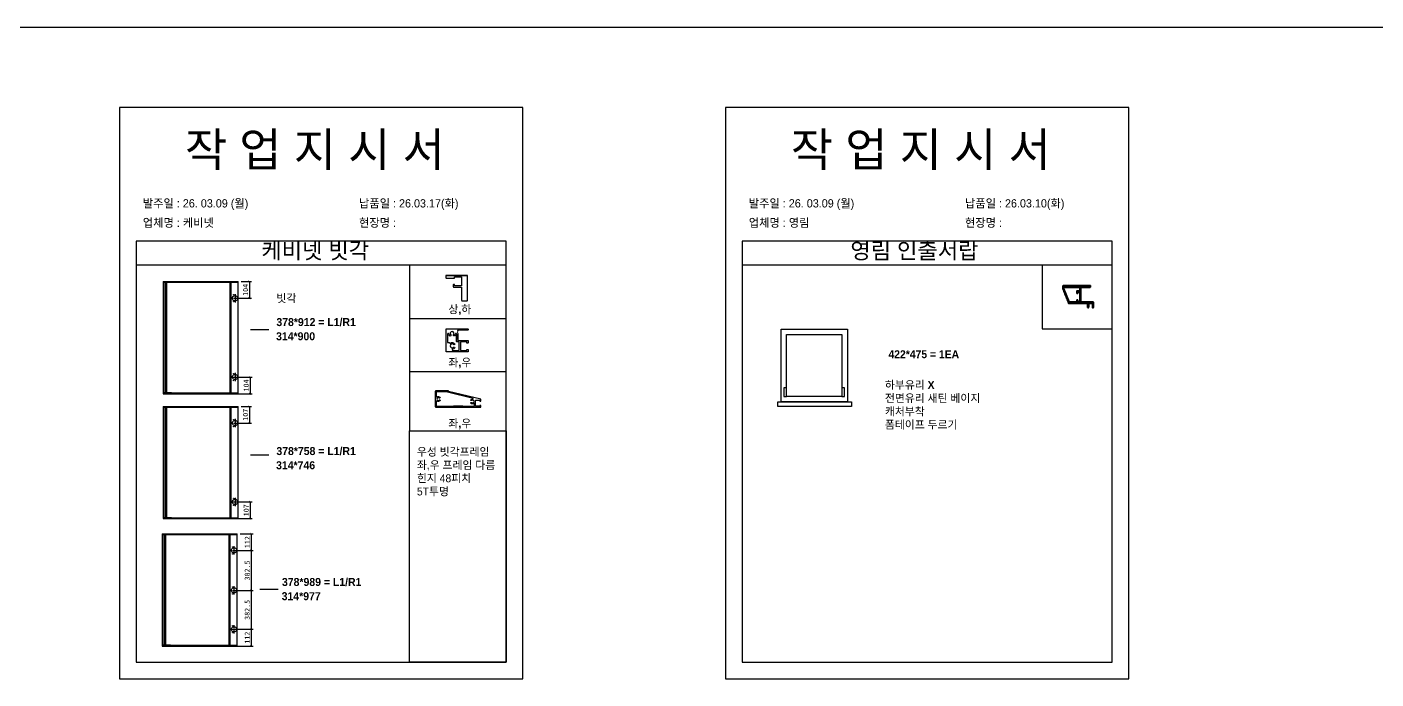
# Model space of a CAD drawing. Header units: millimetres. Extents: x -44117 to 256353, y -2095463 to 65325.
# Drawn here: x 117864 to 124486, y -769908 to -766711 of the extents above; entities that cross this region are included whole.
import ezdxf

# ---------------------------------------------------------------- set-up
doc = ezdxf.new("R2010")
doc.units = ezdxf.units.MM
doc.header["$LTSCALE"] = 10
doc.layers.add('1', color=2, linetype='Continuous', lineweight=40)
doc.layers.add('PDF_Geomertry', color=7, linetype='Continuous')
doc.styles.add('MtX_Gulim', font='')
doc.styles.get('MtX_Gulim').set_extended_font_data('Gulim', bold=True)
doc.dimstyles.new('ISO-25', dxfattribs={"dimtxt": 2.5, "dimasz": 2.5, "dimexe": 1, "dimexo": 1, "dimtad": 1, "dimtxsty": 'Standard', "dimblk": 'ARCHTICK', "dimcen": 2.5, "dimadec": 0, "dimazin": 0, "dimtfac": 1, "dimtmove": 0, "dimatfit": 3, "dimfxl": 0, "dimarcsym": 0})

# ---------------------------------------------------------------- blocks, each defined once
blk = doc.blocks.new('_ArchTick')
at = {"color": 0, "linetype": 'ByBlock', "const_width": 0.15}
blk.add_lwpolyline([(-0.5, -0.5), (0.5, 0.5)], dxfattribs=at)
blk = doc.blocks.new('*D5067')
at = {"color": 0, "lineweight": -2}
for p, q in [((118916.1, -767959), (118965.7, -767959)), ((118955.7, -767959), (118955.7, -768040.8)), ((118900.3, -768040.8), (118965.7, -768040.8))]:
    blk.add_line(p, q, dxfattribs=at)
at = {"layer": 'Defpoints', "color": 0}
for p in [(118901.1, -767959), (118885.3, -768040.8), (118955.7, -768040.8)]:
    blk.add_point(p, dxfattribs=at)
at = {"color": 0, "lineweight": -2, "xscale": 10, "yscale": 10, "zscale": 10}
for p, rotation in [((118955.7, -767959), 90), ((118955.7, -768040.8), 270)]:
    blk.add_blockref('_ArchTick', p, dxfattribs=dict(at, rotation=rotation))
at = {"color": 0, "insert": (118936.9, -767999.9), "char_height": 25, "attachment_point": 5, "rotation": 90}
blk.add_mtext('104', dxfattribs=at)
blk = doc.blocks.new('*D5068')
at = {"color": 0, "lineweight": -2}
for p, q in [((118900.3, -768427.2), (118968.9, -768427.2)), ((118958.9, -768427.2), (118958.9, -768509.4)), ((118900.3, -768509.4), (118968.9, -768509.4))]:
    blk.add_line(p, q, dxfattribs=at)
at = {"layer": 'Defpoints', "color": 0}
for p in [(118885.3, -768427.2), (118885.3, -768509.4), (118958.9, -768509.4)]:
    blk.add_point(p, dxfattribs=at)
at = {"color": 0, "lineweight": -2, "xscale": 10, "yscale": 10, "zscale": 10}
for p, rotation in [((118958.9, -768427.2), 90), ((118958.9, -768509.4), 270)]:
    blk.add_blockref('_ArchTick', p, dxfattribs=dict(at, rotation=rotation))
at = {"color": 0, "insert": (118940.2, -768468.3), "char_height": 25, "attachment_point": 5, "rotation": 90}
blk.add_mtext('104', dxfattribs=at)
blk = doc.blocks.new('*D5069')
at = {"color": 0, "lineweight": -2}
for p, q in [((118916.1, -768571.1), (118965.7, -768571.1)), ((118955.7, -768571.1), (118955.7, -768652.9)), ((118900.3, -768652.9), (118965.7, -768652.9))]:
    blk.add_line(p, q, dxfattribs=at)
at = {"layer": 'Defpoints', "color": 0}
for p in [(118901.1, -768571.1), (118885.3, -768652.9), (118955.7, -768652.9)]:
    blk.add_point(p, dxfattribs=at)
at = {"color": 0, "lineweight": -2, "xscale": 10, "yscale": 10, "zscale": 10}
for p, rotation in [((118955.7, -768571.1), 90), ((118955.7, -768652.9), 270)]:
    blk.add_blockref('_ArchTick', p, dxfattribs=dict(at, rotation=rotation))
at = {"color": 0, "insert": (118936.9, -768612), "char_height": 25, "attachment_point": 5, "rotation": 90}
blk.add_mtext('107', dxfattribs=at)
blk = doc.blocks.new('*D5070')
at = {"color": 0, "lineweight": -2}
for p, q in [((118900.3, -769039.3), (118968.9, -769039.3)), ((118958.9, -769039.3), (118958.9, -769121.5)), ((118900.3, -769121.5), (118968.9, -769121.5))]:
    blk.add_line(p, q, dxfattribs=at)
at = {"layer": 'Defpoints', "color": 0}
for p in [(118885.3, -769039.3), (118885.3, -769121.5), (118958.9, -769121.5)]:
    blk.add_point(p, dxfattribs=at)
at = {"color": 0, "lineweight": -2, "xscale": 10, "yscale": 10, "zscale": 10}
for p, rotation in [((118958.9, -769039.3), 90), ((118958.9, -769121.5), 270)]:
    blk.add_blockref('_ArchTick', p, dxfattribs=dict(at, rotation=rotation))
at = {"color": 0, "insert": (118940.2, -769080.4), "char_height": 25, "attachment_point": 5, "rotation": 90}
blk.add_mtext('107', dxfattribs=at)
blk = doc.blocks.new('*D5071')
at = {"color": 0, "lineweight": -2}
for p, q in [((118911.1, -769195.4), (118973.9, -769195.4)), ((118963.9, -769195.4), (118963.9, -769277.2)), ((118895.3, -769277.2), (118973.9, -769277.2))]:
    blk.add_line(p, q, dxfattribs=at)
at = {"layer": 'Defpoints', "color": 0}
for p in [(118896.1, -769195.4), (118880.3, -769277.2), (118963.9, -769277.2)]:
    blk.add_point(p, dxfattribs=at)
at = {"color": 0, "lineweight": -2, "xscale": 10, "yscale": 10, "zscale": 10}
for p, rotation in [((118963.9, -769195.4), 90), ((118963.9, -769277.2), 270)]:
    blk.add_blockref('_ArchTick', p, dxfattribs=dict(at, rotation=rotation))
at = {"color": 0, "insert": (118945.2, -769236.3), "char_height": 25, "attachment_point": 5, "rotation": 90}
blk.add_mtext('112', dxfattribs=at)
blk = doc.blocks.new('*D5072')
at = {"color": 0, "lineweight": -2}
for p, q in [((118895.3, -769663.7), (118973.9, -769663.7)), ((118963.9, -769663.7), (118963.9, -769745.9)), ((118895.3, -769745.9), (118973.9, -769745.9))]:
    blk.add_line(p, q, dxfattribs=at)
at = {"layer": 'Defpoints', "color": 0}
for p in [(118880.3, -769663.7), (118880.3, -769745.9), (118963.9, -769745.9)]:
    blk.add_point(p, dxfattribs=at)
at = {"color": 0, "lineweight": -2, "xscale": 10, "yscale": 10, "zscale": 10}
for p, rotation in [((118963.9, -769663.7), 90), ((118963.9, -769745.9), 270)]:
    blk.add_blockref('_ArchTick', p, dxfattribs=dict(at, rotation=rotation))
at = {"color": 0, "insert": (118945.2, -769704.8), "char_height": 25, "attachment_point": 5, "rotation": 90}
blk.add_mtext('112', dxfattribs=at)
blk = doc.blocks.new('*D5073')
at = {"color": 0, "lineweight": -2}
for p, q in [((118895.3, -769277.2), (118973.9, -769277.2)), ((118963.9, -769277.2), (118963.9, -769473.5)), ((118895.3, -769473.5), (118973.9, -769473.5))]:
    blk.add_line(p, q, dxfattribs=at)
at = {"layer": 'Defpoints', "color": 0}
for p in [(118880.3, -769277.2), (118880.3, -769473.5), (118963.9, -769473.5)]:
    blk.add_point(p, dxfattribs=at)
at = {"color": 0, "lineweight": -2, "xscale": 10, "yscale": 10, "zscale": 10}
for p, rotation in [((118963.9, -769277.2), 90), ((118963.9, -769473.5), 270)]:
    blk.add_blockref('_ArchTick', p, dxfattribs=dict(at, rotation=rotation))
at = {"color": 0, "insert": (118945.2, -769375.4), "char_height": 25, "attachment_point": 5, "rotation": 90}
blk.add_mtext('382.5', dxfattribs=at)
blk = doc.blocks.new('*D5074')
at = {"color": 0, "lineweight": -2}
for p, q in [((118895.3, -769473.3), (118973.9, -769473.3)), ((118963.9, -769473.3), (118963.9, -769663.7)), ((118895.3, -769663.7), (118973.9, -769663.7))]:
    blk.add_line(p, q, dxfattribs=at)
at = {"layer": 'Defpoints', "color": 0}
for p in [(118880.3, -769473.3), (118880.3, -769663.7), (118963.9, -769663.7)]:
    blk.add_point(p, dxfattribs=at)
at = {"color": 0, "lineweight": -2, "xscale": 10, "yscale": 10, "zscale": 10}
for p, rotation in [((118963.9, -769473.3), 90), ((118963.9, -769663.7), 270)]:
    blk.add_blockref('_ArchTick', p, dxfattribs=dict(at, rotation=rotation))
at = {"color": 0, "insert": (118945.2, -769568.5), "char_height": 25, "attachment_point": 5, "rotation": 90}
blk.add_mtext('382.5', dxfattribs=at)

msp = doc.modelspace()

# ---------------------------------------------------------------- linework, layer by layer
at = {"color": 1}
msp.add_line((104015.69829, -766711.25892), (196284.84516, -766711.25892), dxfattribs=at)
msp.add_line((104015.69829, -766711.25892), (196284.84516, -766711.25892), dxfattribs=at)
for p, q in [((120215.87428, -767760.93934), (118400.37389, -767760.93934)), ((123189.97148, -767760.93934), (121374.47109, -767760.93934)), ((120215.87428, -767878.82897), (118400.37389, -767878.82897)), ((119922.09892, -767928.88966), (120024.14508, -767928.88966)), ((123189.97148, -767878.82897), (121374.47109, -767878.82897)), ((120000.41341, -768053.48091), (120024.14508, -768053.48091)), ((119051.48244, -768195.25055), (118961.77674, -768195.25055)), ((119742.26035, -768139.82728), (120215.87428, -768139.82728)), ((119742.26035, -768400.76099), (120215.87428, -768400.76099)), ((119051.48244, -768810.7313), (118961.77674, -768810.7313)), ((119096.33528, -769468.57307), (119006.62959, -769468.57307))]:
    msp.add_line(p, q)
for points in [[(118317.85114, -769907.50952), (120298.39703, -769907.50952), (120298.39703, -767106.45177), (118317.85114, -767106.45177)], [(121291.94834, -769907.50952), (123272.49422, -769907.50952), (123272.49422, -767106.45177), (121291.94834, -767106.45177)], [(120215.87428, -767878.82897), (119742.26035, -767878.82897), (119742.26035, -768691.23981), (120215.87428, -768691.23981)], [(123189.97148, -767878.82897), (122846.92956, -767878.82897), (122846.92956, -768191.70376), (123189.97148, -768191.70376)], [(121565.4325, -768193.26423), (121890.65944, -768193.26423), (121890.65944, -768549.27398), (121565.4325, -768549.27398)], [(121591.66479, -768219.49653), (121864.42715, -768219.49653), (121864.42715, -768523.04168), (121591.66479, -768523.04168)], [(120215.87428, -769824.98677), (119742.26035, -769824.98677), (119742.26035, -768691.23981), (120215.87428, -768691.23981)]]:
    msp.add_lwpolyline(points, close=True)
for points in [[(118400.37389, -767760.93934), (118400.37389, -769824.98677), (120215.87428, -769824.98677), (120215.87428, -767760.93934)], [(121374.47109, -767760.93934), (121374.47109, -769824.98677), (123189.97148, -769824.98677), (123189.97148, -767760.93934)]]:
    msp.add_lwpolyline(points)
for points in [[(119997.44695, -767979.91274), (119963.03604, -767979.91274), (119963.03604, -767975.7597, 0.4142135624), (119961.25616, -767973.97983), (119957.69641, -767973.97983, 0.4142135624), (119955.91654, -767975.7597), (119955.91654, -767984.06579, 0.4142135624), (119957.69641, -767985.84566), (119997.44695, -767985.84566), (119997.44695, -768050.51445, 0.4142135624), (120000.41341, -768053.48091), (120024.14508, -768053.48091, 0.4142135624), (120027.11154, -768050.51445), (120027.11154, -767931.85612, 0.4142135624), (120024.14508, -767928.88966), (119922.09892, -767928.88966, 0.4142135624), (119920.31904, -767930.66954), (119920.31904, -767940.1622, 0.4142135623), (119922.09892, -767941.94208), (119963.03604, -767941.94208), (119963.03604, -767936.00916), (119997.44695, -767936.00916), (119997.44695, -767979.91274)], [(119872.39232, -768494.16499, 0.4142135624), (119868.31479, -768498.24252), (119868.31479, -768571.63809, 0.4142135624), (119872.39232, -768575.71562), (120091.35577, -768575.71562, 0.4142135624), (120092.57903, -768574.49236), (120092.57903, -768566.74505), (120087.68599, -768566.74505), (120087.68599, -768570.82259), (120066.07508, -768570.82259), (120066.07508, -768540.64885), (120087.68599, -768540.64885), (120087.68599, -768544.72638), (120092.57903, -768544.72638), (120092.57903, -768534.94031), (119933.5553, -768498.24252), (119933.5552, -768495.37267, 0.4179291142), (119932.33204, -768494.16499), (119872.39232, -768494.16499)], [(119873.20783, -768499.05803), (119873.20783, -768523.17891, 0.5888435535), (119876.32594, -768524.90853, -0.348452388), (119890.92981, -768526.56115, -1), (119887.47726, -768530.02838, 0.6674110335), (119875.65435, -768534.94031, 0.6674110338), (119887.47726, -768539.85223, -1.0000000005), (119890.92981, -768543.31947, -0.3484523877), (119876.32594, -768544.97209, 0.5888435532), (119873.20783, -768546.70171), (119873.20783, -768570.82259), (119958.02049, -768570.82259), (119958.02049, -768570.00708, -0.4142135624), (119959.24375, -768568.78382), (120001.65008, -768568.78382, -0.4142135624), (120002.87334, -768570.00708), (120002.87334, -768570.82259), (120061.18204, -768570.82259), (120061.18204, -768558.9343, 0.5888435535), (120058.06393, -768557.20468, -0.348452388), (120043.46006, -768555.55206, -1.0000000001), (120046.91261, -768552.08482, 0.6674110337), (120058.73552, -768547.1729, 0.6674110335), (120046.91261, -768542.26098, -0.9999999999), (120043.46006, -768538.79374, -0.2013590238), (120051.94009, -768535.34885, 0.7810459571), (120053.84318, -768532.14218), (119927.439, -768501.67554), (119927.439, -768500.28129, 0.4142135624), (119926.21574, -768499.05803), (119873.20783, -768499.05803)]]:
    msp.add_lwpolyline(points, format="xyb")
for points in [[(120029.14598, -768302.37058, -0.4142135624), (120027.44701, -768304.06955), (119923.24343, -768304.06955, -0.4142135624), (119921.54445, -768302.37058), (119921.54445, -768192.50376, -0.4142135624), (119923.24343, -768190.80479), (120027.44701, -768190.80479, -0.4142135624), (120029.14598, -768192.50376), (120029.14598, -768195.9017, -0.4142135624), (120027.44701, -768197.60067), (119978.67018, -768197.60067), (119977.53753, -768198.73332), (119978.03515, -768199.23094, -0.4142135624), (119978.03515, -768201.63365), (119977.53753, -768202.13126), (119978.03515, -768202.62888, -0.4142135624), (119978.03515, -768205.03159), (119977.53753, -768205.52921), (119978.03515, -768206.02682, -0.4142135624), (119978.03515, -768208.42953), (119977.53753, -768208.92715), (119978.03515, -768209.42477, -0.4142135624), (119978.03515, -768211.82748), (119977.53753, -768212.32509), (119978.03515, -768212.82271, -0.4142135624), (119978.03515, -768215.22542), (119977.53753, -768215.72304), (119978.03515, -768216.22065, -0.4142135624), (119978.03515, -768218.62336), (119977.53753, -768219.12098), (119978.03515, -768219.6186, -0.4142135624), (119978.03515, -768222.0213), (119977.53753, -768222.51892), (119978.03515, -768223.01654, -0.4142135624), (119978.03515, -768225.41925), (119977.53753, -768225.91686), (119978.03515, -768226.41448, -0.4142135624), (119978.03515, -768228.81719), (119977.53753, -768229.31481), (119978.03515, -768229.81242, -0.4142135624), (119978.03515, -768232.21513), (119977.53753, -768232.71275), (119978.03515, -768233.21037, -0.4142135624), (119978.03515, -768235.61308), (119977.53753, -768236.11069), (119978.03515, -768236.60831, -0.4142135624), (119978.03515, -768239.01102), (119977.53753, -768239.50864), (119978.03515, -768240.00625, -0.4142135624), (119978.03515, -768242.40896), (119977.53753, -768242.90658), (119978.03515, -768243.4042, -0.4142135624), (119978.03515, -768245.80691), (119977.53753, -768246.30452), (119978.67018, -768247.43717), (120027.44701, -768247.43717, -0.4142135624), (120029.14598, -768249.13614), (120029.14598, -768259.32997, -0.4142135624), (120027.44701, -768261.02894), (120024.04907, -768261.02894, -0.4142135624), (120022.3501, -768259.32997), (120022.3501, -768255.3657), (119992.33493, -768255.3657), (119992.33493, -768297.27367), (120022.3501, -768297.27367), (120022.3501, -768293.3094, -0.4142135624), (120024.04907, -768291.61043), (120027.44701, -768291.61043, -0.4142135624), (120029.14598, -768293.3094)], [(119972.44062, -768216.05905, 0.9336671815), (119967.26244, -768215.70336, -0.1629476092), (119962.63102, -768225.04615, -1), (119957.81541, -768220.25094, 0.6674110338), (119950.99329, -768203.83023), (119950.99329, -768203.83023, 0.6674110335), (119944.17118, -768220.25094, -1), (119939.35557, -768225.04615, -0.155566878), (119934.79554, -768216.1708, 0.9202838951), (119928.34034, -768216.70767), (119928.34034, -768256.58647, 0.4142135624), (119930.03931, -768258.28544), (119936.59944, -768258.28543, -0.3056194544), (119938.17446, -768259.34729, 0.4660008128), (119942.29856, -768260.68768, -0.348452388), (119962.5817, -768262.98299, -1), (119957.7865, -768267.7986, 0.6674110335), (119941.36579, -768274.62071), (119941.36579, -768274.62071, 0.6674110338), (119957.7865, -768281.44283, -1), (119962.5817, -768286.25844, -0.1555668778), (119953.70635, -768290.81846, 0.920283895), (119954.24322, -768297.27367), (119985.53905, -768297.27367), (119985.53905, -768255.3657), (119975.27224, -768255.3657, -0.4142135624), (119972.44062, -768252.53408)]]:
    msp.add_lwpolyline(points, format="xyb", close=True)
for points in [[(121591.66479, -768480.88891), (121579.36422, -768480.88891), (121579.36422, -768523.04168), (121591.66479, -768523.04168)], [(121876.72772, -768480.88891), (121864.42715, -768480.88891), (121864.42715, -768523.04168), (121876.72772, -768523.04168)]]:
    msp.add_lwpolyline(points, close=True, dxfattribs=at)
at = {"color": 5}
msp.add_lwpolyline([(121548.88674, -768549.00003), (121910.66826, -768549.00003), (121910.66826, -768571.48067), (121548.88674, -768571.48067)], close=True, dxfattribs=at)
at = {"layer": '1', "linetype": 'Continuous'}
msp.add_lwpolyline([(122951.65617, -767979.46448, 0.4142135624), (122948.65617, -767982.46448), (122948.65617, -767982.46448), (122948.65617, -767994.4645), (122952.6876, -768004.58596, 0.2391202845), (122953.70581, -768005.48319, -0.507244027), (122954.06409, -768006.38272, 0.507244027), (122954.95981, -768008.63154, -0.507244027), (122955.3181, -768009.53107, 0.507244027), (122956.21381, -768011.77989, -0.507244027), (122956.5721, -768012.67942, 0.507244027), (122957.46782, -768014.92824, -0.507244027), (122957.82611, -768015.82777, 0.507244027), (122958.72182, -768018.07659, -0.507244027), (122959.08011, -768018.97612, 0.507244027), (122959.97583, -768021.22494, -0.507244027), (122960.33411, -768022.12447, 0.507244027), (122961.22983, -768024.37329, -0.507244027), (122961.58812, -768025.27282, 0.507244027), (122962.48384, -768027.52164, -0.507244027), (122962.84212, -768028.42117, 0.507244027), (122963.73784, -768030.66999, -0.5072440269), (122964.09613, -768031.56952, 0.507244027), (122964.99184, -768033.81834, -0.507244027), (122965.35013, -768034.71787, 0.507244027), (122966.24585, -768036.96669, -0.507244027), (122966.60414, -768037.86622, 0.507244027), (122967.49985, -768040.11504, -0.507244027), (122967.85814, -768041.01457, 0.507244027), (122968.75386, -768043.26339, -0.507244027), (122969.11214, -768044.16291, 0.507244027), (122970.00786, -768046.41174, -0.507244027), (122970.36615, -768047.31126, 0.507244027), (122971.26187, -768049.56009, -0.507244027), (122971.62015, -768050.45961, 0.507244027), (122972.51587, -768052.70843, -0.507244027), (122972.87416, -768053.60796, 0.5070859448), (122973.76914, -768055.8566, -0.5106345368), (122974.12352, -768056.76176, 0.2375027855), (122973.98697, -768058.06094), (122976.63034, -768064.69748, 0.3070783015), (122977.46645, -768065.26445), (123069.85616, -768065.26445), (123069.85616, -768084.76449, 0.4142135624), (123071.35616, -768086.26449), (123073.75617, -768086.26449, 0.4142135624), (123075.25617, -768084.76449), (123075.25617, -768065.26445), (123093.25617, -768065.26445), (123093.25617, -768084.76449, 0.4142135624), (123094.75617, -768086.26449), (123097.15617, -768086.26449, 0.4142135624), (123098.65617, -768084.76449), (123098.65617, -768062.8645), (123098.65617, -768062.86448, 0.4142135624), (123095.65617, -768059.86448), (123095.65616, -768059.86445), (123036.55617, -768059.86445), (123036.55617, -767986.06452), (123082.15616, -767986.06452, 0.4142135624), (123083.65616, -767984.56452), (123083.65616, -767980.96452, 0.4142135624), (123082.15616, -767979.46452), (122951.65617, -767979.46452)], format="xyb", dxfattribs=at)
at = {"layer": '1'}
msp.add_lwpolyline([(122979.87951, -768059.29755), (122954.05617, -767994.4645), (122954.05617, -767986.06452), (123031.15617, -767986.06452), (123031.15617, -768006.61452), (123018.25617, -768006.61452, 0.4142135624), (123016.75617, -768008.11452), (123016.75617, -768014.11452, 0.4142135624), (123018.25617, -768015.61452), (123020.65617, -768015.61452, 0.4142135624), (123022.15617, -768014.11452), (123022.15617, -768011.86452), (123031.15617, -768011.86452), (123031.15617, -768059.86452), (123022.15617, -768059.86452), (123022.15617, -768052.36452, 0.4142135624), (123020.65617, -768050.86452), (123018.25617, -768050.86452, 0.4142135624), (123016.75617, -768052.36452), (123016.75617, -768059.86452), (122980.71563, -768059.86452, -0.3070783015)], format="xyb", close=True, dxfattribs=at)
at = {"layer": 'PDF_Geomertry', "lineweight": 25}
for p, q in [((118542.68309, -768505.36884), (118542.68309, -767962.61656)), ((118546.73352, -767962.61656), (118546.73352, -768505.36884)), ((118549.1637, -767958.97125), (118549.1637, -768505.36884)), ((118566.5766, -767962.61656), (118570.62703, -767962.61656)), ((118570.62703, -767962.61656), (118570.62703, -767962.61656)), ((118573.05722, -768505.36884), (118532.14845, -768505.36884)), ((118532.14845, -768505.36884), (118901.13884, -768505.36884)), ((118570.62703, -768505.36884), (118566.5766, -768505.36884)), ((118542.68309, -769117.45164), (118542.68309, -768574.69936)), ((118546.73352, -768574.69936), (118546.73352, -769117.45164)), ((118549.1637, -768571.05405), (118549.1637, -769117.45164)), ((118566.5766, -768574.69936), (118570.62703, -768574.69936)), ((118570.62703, -768574.69936), (118570.62703, -768574.69936)), ((118573.05722, -769117.45164), (118532.14845, -769117.45164)), ((118532.14845, -769117.45164), (118901.13884, -769117.45164)), ((118570.62703, -769117.45164), (118566.5766, -769117.45164)), ((118537.60882, -769741.82367), (118537.60882, -769199.07139)), ((118541.65926, -769199.07139), (118541.65926, -769741.82367)), ((118544.08944, -769195.42608), (118544.08944, -769741.82367)), ((118561.50234, -769199.07139), (118565.55277, -769199.07139)), ((118565.55277, -769199.07139), (118565.55277, -769199.07139)), ((118567.98296, -769741.82367), (118527.07419, -769741.82367)), ((118527.07419, -769741.82367), (118896.06458, -769741.82367)), ((118565.55277, -769741.82367), (118561.50234, -769741.82367))]:
    msp.add_line(p, q, dxfattribs=at)
for points in [[(118532.14824, -767958.97125), (118901.13884, -767958.97125)], [(118532.14824, -767962.61656), (118901.13884, -767962.61656)], [(118901.13899, -768509.41927), (118532.14845, -768509.41927), (118901.13884, -768509.41927), (118901.13884, -767958.97115)], [(118532.14845, -767958.97125), (118532.14845, -768509.41927)], [(118860.22991, -767958.97125), (118860.22991, -768505.36905)], [(118877.64655, -768040.789), (118879.67177, -768040.789)], [(118881.29191, -768040.789), (118890.60784, -768040.789)], [(118885.34234, -768020.53705), (118885.34234, -768030.66303)], [(118885.34234, -768032.28322), (118885.34234, -768034.30833)], [(118885.34234, -768036.33355), (118885.34234, -768045.64948)], [(118885.34234, -768047.26967), (118885.34234, -768049.29479)], [(118885.34234, -768051.32), (118885.34234, -768061.04096)], [(118892.633, -768040.789), (118894.65822, -768040.789)], [(118896.27841, -768040.789), (118906.40439, -768040.789)], [(118901.13884, -768509.41927), (118901.13884, -768427.1964), (118901.13884, -768263.9655), (118901.13884, -768082.50808)], [(118865.90043, -768427.1964), (118876.02641, -768427.1964)], [(118877.64655, -768427.1964), (118879.67177, -768427.1964)], [(118881.29191, -768427.1964), (118890.60784, -768427.1964)], [(118885.34234, -768406.94444), (118885.34234, -768417.07042)], [(118885.34234, -768418.69051), (118885.34234, -768420.71583)], [(118885.34234, -768422.74094), (118885.34234, -768432.05687)], [(118885.34234, -768433.67696), (118885.34234, -768435.70228)], [(118885.34234, -768437.32237), (118885.34234, -768447.44835)], [(118892.633, -768427.1964), (118894.65822, -768427.1964)], [(118896.27841, -768427.1964), (118906.40439, -768427.1964)], [(118532.14824, -768571.05405), (118901.13884, -768571.05405)], [(118532.14824, -768574.69936), (118901.13884, -768574.69936)], [(118901.13899, -769121.50208), (118532.14845, -769121.50208), (118901.13884, -769121.50208), (118901.13884, -768571.05395)], [(118532.14845, -768571.05405), (118532.14845, -769121.50208)], [(118860.22991, -768571.05405), (118860.22991, -769117.45185)], [(118877.64655, -768652.87181), (118879.67177, -768652.87181)], [(118881.29191, -768652.87181), (118890.60784, -768652.87181)], [(118885.34234, -768632.61985), (118885.34234, -768642.74583)], [(118885.34234, -768644.36602), (118885.34234, -768646.39114)], [(118885.34234, -768648.41635), (118885.34234, -768657.73228)], [(118885.34234, -768659.35248), (118885.34234, -768661.37759)], [(118892.633, -768652.87181), (118894.65822, -768652.87181)], [(118896.27841, -768652.87181), (118906.40439, -768652.87181)], [(118885.34234, -768663.40281), (118885.34234, -768673.12376)], [(118901.13884, -769121.50208), (118901.13884, -769039.2792), (118901.13884, -768876.04831), (118901.13884, -768694.59088)], [(118865.90043, -769039.2792), (118876.02641, -769039.2792)], [(118877.64655, -769039.2792), (118879.67177, -769039.2792)], [(118881.29191, -769039.2792), (118890.60784, -769039.2792)], [(118885.34234, -769019.02725), (118885.34234, -769029.15322)], [(118885.34234, -769030.77331), (118885.34234, -769032.79863)], [(118885.34234, -769034.82374), (118885.34234, -769044.13967)], [(118885.34234, -769045.75977), (118885.34234, -769047.78508)], [(118885.34234, -769049.40517), (118885.34234, -769059.53115)], [(118892.633, -769039.2792), (118894.65822, -769039.2792)], [(118896.27841, -769039.2792), (118906.40439, -769039.2792)], [(118527.07398, -769195.42608), (118896.06458, -769195.42608)], [(118527.07398, -769199.07139), (118896.06458, -769199.07139)], [(118896.06473, -769745.8741), (118527.07419, -769745.8741), (118896.06458, -769745.8741), (118896.06458, -769195.42598)], [(118527.07419, -769195.42608), (118527.07419, -769745.8741)], [(118855.15565, -769195.42608), (118855.15565, -769741.82388)], [(118872.57229, -769277.24384), (118874.59751, -769277.24384)], [(118876.21765, -769277.24384), (118885.53358, -769277.24384)], [(118880.26808, -769256.99188), (118880.26808, -769267.11786)], [(118880.26808, -769268.73805), (118880.26808, -769270.76317)], [(118880.26808, -769272.78838), (118880.26808, -769282.10431)], [(118880.26808, -769283.72451), (118880.26808, -769285.74962)], [(118880.26808, -769287.77483), (118880.26808, -769297.49579)], [(118887.55874, -769277.24384), (118889.58396, -769277.24384)], [(118891.20415, -769277.24384), (118901.33013, -769277.24384)], [(118896.06458, -769745.8741), (118896.06458, -769663.65123), (118896.06458, -769500.42033), (118896.06458, -769318.96291)], [(118880.26808, -769453.06499), (118880.26808, -769463.19097)], [(118872.57229, -769473.31694), (118874.59751, -769473.31694)], [(118876.21765, -769473.31694), (118885.53358, -769473.31694)], [(118880.26808, -769464.81116), (118880.26808, -769466.83627)], [(118880.26808, -769468.86149), (118880.26808, -769478.17742)], [(118880.26808, -769479.79761), (118880.26808, -769481.82273)], [(118880.26808, -769483.84794), (118880.26808, -769493.5689)], [(118887.55874, -769473.31694), (118889.58396, -769473.31694)], [(118891.20415, -769473.31694), (118901.33013, -769473.31694)], [(118880.26808, -769643.39927), (118880.26808, -769653.52525)], [(118860.82617, -769663.65123), (118870.95215, -769663.65123)], [(118872.57229, -769663.65123), (118874.59751, -769663.65123)], [(118876.21765, -769663.65123), (118885.53358, -769663.65123)], [(118880.26808, -769655.14534), (118880.26808, -769657.17066)], [(118880.26808, -769659.19577), (118880.26808, -769668.5117)], [(118880.26808, -769670.13179), (118880.26808, -769672.15711)], [(118880.26808, -769673.7772), (118880.26808, -769683.90318)], [(118887.55874, -769663.65123), (118889.58396, -769663.65123)], [(118891.20415, -769663.65123), (118901.33013, -769663.65123)]]:
    msp.add_lwpolyline(points, dxfattribs=at)
for points in [[(118863.06517, -767962.61656), (118863.06517, -768505.36884), (118867.1156, -768505.36884), (118867.1156, -767962.61656), (118863.06517, -767962.61656)], [(118872.381, -768040.789), (118873.1911, -768036.73857), (118874.81124, -768033.09327), (118877.6465, -768030.25801), (118881.29186, -768028.63781), (118885.34224, -768027.82777), (118889.39262, -768028.63781), (118893.03798, -768030.25801), (118895.87329, -768033.09327), (118897.89845, -768036.73857), (118898.70855, -768040.789), (118897.89845, -768044.83944), (118895.87329, -768048.48474), (118893.03798, -768051.32), (118889.39262, -768053.34522), (118885.34224, -768053.75024), (118881.29186, -768053.34522), (118877.6465, -768051.32), (118874.81124, -768048.48474), (118873.1911, -768044.83944), (118872.381, -768040.789)], [(118877.24168, -768024.18246), (118877.64671, -768023.37242), (118878.4568, -768022.96739), (118879.2669, -768023.37242), (118879.67192, -768024.18246), (118879.2669, -768024.99251), (118878.4568, -768025.39753), (118877.64671, -768024.99251), (118877.24168, -768024.18246)], [(118877.24168, -768057.80067), (118877.64671, -768056.99063), (118878.4568, -768056.58561), (118879.2669, -768056.99063), (118879.67192, -768057.80067), (118879.2669, -768058.61072), (118878.4568, -768058.61072), (118877.64671, -768058.61072), (118877.24168, -768057.80067)], [(118872.381, -768427.1964), (118873.1911, -768423.14596), (118874.81124, -768419.50056), (118877.6465, -768416.6654), (118881.29186, -768414.64028), (118885.34224, -768414.23506), (118889.39262, -768414.64028), (118893.03798, -768416.6654), (118895.87329, -768419.50056), (118897.89845, -768423.14596), (118898.70855, -768427.1964), (118897.89845, -768431.24683), (118895.87329, -768434.89224), (118893.03798, -768437.72739), (118889.39262, -768439.75251), (118885.34224, -768440.15774), (118881.29186, -768439.75251), (118877.6465, -768437.72739), (118874.81124, -768434.89224), (118873.1911, -768431.24683), (118872.381, -768427.1964)], [(118877.24168, -768410.58965), (118877.64671, -768409.7796), (118878.4568, -768409.37458), (118879.2669, -768409.7796), (118879.67192, -768410.58965), (118879.2669, -768411.39969), (118878.4568, -768411.39969), (118877.64671, -768411.39969), (118877.24168, -768410.58965)], [(118877.24168, -768443.80294), (118877.64671, -768443.39792), (118878.4568, -768442.99289), (118879.2669, -768443.39792), (118879.67192, -768443.80294), (118879.2669, -768444.61298), (118878.4568, -768445.01801), (118877.64671, -768444.61298), (118877.24168, -768443.80294)], [(118863.06517, -768574.69936), (118863.06517, -769117.45164), (118867.1156, -769117.45164), (118867.1156, -768574.69936), (118863.06517, -768574.69936)], [(118872.381, -768652.87181), (118873.1911, -768648.82137), (118874.81124, -768645.17607), (118877.6465, -768642.34081), (118881.29186, -768640.72061), (118885.34224, -768639.91057), (118889.39262, -768640.72061), (118893.03798, -768642.34081), (118895.87329, -768645.17607), (118897.89845, -768648.82137), (118898.70855, -768652.87181), (118897.89845, -768656.92224), (118895.87329, -768660.56754), (118893.03798, -768663.40281), (118889.39262, -768665.42802), (118885.34224, -768665.83304), (118881.29186, -768665.42802), (118877.6465, -768663.40281), (118874.81124, -768660.56754), (118873.1911, -768656.92224), (118872.381, -768652.87181)], [(118877.24168, -768636.26526), (118877.64671, -768635.45522), (118878.4568, -768635.0502), (118879.2669, -768635.45522), (118879.67192, -768636.26526), (118879.2669, -768637.07531), (118878.4568, -768637.48033), (118877.64671, -768637.07531), (118877.24168, -768636.26526)], [(118877.24168, -768669.88348), (118877.64671, -768669.07343), (118878.4568, -768668.66841), (118879.2669, -768669.07343), (118879.67192, -768669.88348), (118879.2669, -768670.69352), (118878.4568, -768670.69352), (118877.64671, -768670.69352), (118877.24168, -768669.88348)], [(118872.381, -769039.2792), (118873.1911, -769035.22877), (118874.81124, -769031.58336), (118877.6465, -769028.7482), (118881.29186, -769026.72309), (118885.34224, -769026.31786), (118889.39262, -769026.72309), (118893.03798, -769028.7482), (118895.87329, -769031.58336), (118897.89845, -769035.22877), (118898.70855, -769039.2792), (118897.89845, -769043.32963), (118895.87329, -769046.97504), (118893.03798, -769049.8102), (118889.39262, -769051.83531), (118885.34224, -769052.24054), (118881.29186, -769051.83531), (118877.6465, -769049.8102), (118874.81124, -769046.97504), (118873.1911, -769043.32963), (118872.381, -769039.2792)], [(118877.24168, -769022.67245), (118877.64671, -769021.8624), (118878.4568, -769021.45738), (118879.2669, -769021.8624), (118879.67192, -769022.67245), (118879.2669, -769023.48249), (118878.4568, -769023.48249), (118877.64671, -769023.48249), (118877.24168, -769022.67245)], [(118877.24168, -769055.88574), (118877.64671, -769055.48072), (118878.4568, -769055.0757), (118879.2669, -769055.48072), (118879.67192, -769055.88574), (118879.2669, -769056.69579), (118878.4568, -769057.10081), (118877.64671, -769056.69579), (118877.24168, -769055.88574)], [(118857.99091, -769199.07139), (118857.99091, -769741.82367), (118862.04134, -769741.82367), (118862.04134, -769199.07139), (118857.99091, -769199.07139)], [(118867.30674, -769277.24384), (118868.11684, -769273.1934), (118869.73698, -769269.5481), (118872.57224, -769266.71284), (118876.2176, -769265.09264), (118880.26798, -769264.2826), (118884.31836, -769265.09264), (118887.96371, -769266.71284), (118890.79903, -769269.5481), (118892.82419, -769273.1934), (118893.63429, -769277.24384), (118892.82419, -769281.29427), (118890.79903, -769284.93957), (118887.96371, -769287.77483), (118884.31836, -769289.80005), (118880.26798, -769290.20507), (118876.2176, -769289.80005), (118872.57224, -769287.77483), (118869.73698, -769284.93957), (118868.11684, -769281.29427), (118867.30674, -769277.24384)], [(118872.16742, -769260.63729), (118872.57244, -769259.82725), (118873.38254, -769259.42222), (118874.19264, -769259.82725), (118874.59766, -769260.63729), (118874.19264, -769261.44734), (118873.38254, -769261.85236), (118872.57244, -769261.44734), (118872.16742, -769260.63729)], [(118872.16742, -769294.2555), (118872.57244, -769293.44546), (118873.38254, -769293.04044), (118874.19264, -769293.44546), (118874.59766, -769294.2555), (118874.19264, -769295.06555), (118873.38254, -769295.06555), (118872.57244, -769295.06555), (118872.16742, -769294.2555)], [(118867.30674, -769473.31694), (118868.11684, -769469.26651), (118869.73698, -769465.62121), (118872.57224, -769462.78595), (118876.2176, -769461.16575), (118880.26798, -769460.35571), (118884.31836, -769461.16575), (118887.96371, -769462.78595), (118890.79903, -769465.62121), (118892.82419, -769469.26651), (118893.63429, -769473.31694), (118892.82419, -769477.36738), (118890.79903, -769481.01268), (118887.96371, -769483.84794), (118884.31836, -769485.87316), (118880.26798, -769486.27818), (118876.2176, -769485.87316), (118872.57224, -769483.84794), (118869.73698, -769481.01268), (118868.11684, -769477.36738), (118867.30674, -769473.31694)], [(118872.16742, -769456.7104), (118872.57244, -769455.90036), (118873.38254, -769455.49533), (118874.19264, -769455.90036), (118874.59766, -769456.7104), (118874.19264, -769457.52045), (118873.38254, -769457.92547), (118872.57244, -769457.52045), (118872.16742, -769456.7104)], [(118872.16742, -769490.32861), (118872.57244, -769489.51857), (118873.38254, -769489.11355), (118874.19264, -769489.51857), (118874.59766, -769490.32861), (118874.19264, -769491.13866), (118873.38254, -769491.13866), (118872.57244, -769491.13866), (118872.16742, -769490.32861)], [(118867.30674, -769663.65123), (118868.11684, -769659.6008), (118869.73698, -769655.95539), (118872.57224, -769653.12023), (118876.2176, -769651.09512), (118880.26798, -769650.68989), (118884.31836, -769651.09512), (118887.96371, -769653.12023), (118890.79903, -769655.95539), (118892.82419, -769659.6008), (118893.63429, -769663.65123), (118892.82419, -769667.70166), (118890.79903, -769671.34707), (118887.96371, -769674.18223), (118884.31836, -769676.20734), (118880.26798, -769676.61257), (118876.2176, -769676.20734), (118872.57224, -769674.18223), (118869.73698, -769671.34707), (118868.11684, -769667.70166), (118867.30674, -769663.65123)], [(118872.16742, -769647.04448), (118872.57244, -769646.23443), (118873.38254, -769645.82941), (118874.19264, -769646.23443), (118874.59766, -769647.04448), (118874.19264, -769647.85452), (118873.38254, -769647.85452), (118872.57244, -769647.85452), (118872.16742, -769647.04448)], [(118872.16742, -769680.25777), (118872.57244, -769679.85275), (118873.38254, -769679.44773), (118874.19264, -769679.85275), (118874.59766, -769680.25777), (118874.19264, -769681.06782), (118873.38254, -769681.47284), (118872.57244, -769681.06782), (118872.16742, -769680.25777)]]:
    msp.add_lwpolyline(points, close=True, dxfattribs=at)

# ---------------------------------------------------------------- texts
at = {"linetype": 'Continuous', "style": 'MtX_Gulim'}
for s, height, p in [('빗각', 39.271262, (119088.4219, -768060.77501)), ('상,하', 39.271262, (119932.45455, -768114.84592)), ('378*912 = L1/R1', 39.2712622, (119088.4219, -768177.37957)), ('좌,우', 39.271262, (119932.45455, -768375.49647)), ('좌,우', 39.271262, (119932.45455, -768674.28893)), ('378*758 = L1/R1', 39.2712622, (119088.4219, -768809.73676)), ('378*989 = L1/R1', 39.2712622, (119115.83198, -769451.55157))]:
    msp.add_text(s, height=height, dxfattribs=at).set_placement(p)
at = {"color": 242, "linetype": 'Continuous', "true_color": 0xcd2027, "style": 'MtX_Gulim'}
for s, p in [('314*900', (119086.95998, -768246.97933)), ('314*746', (119086.95998, -768879.33653)), ('314*977', (119114.37005, -769521.15133))]:
    msp.add_text(s, height=39.271262, dxfattribs=at).set_placement(p)
at = {"attachment_point": 1}
for s, width, gutter_width, heights, insert, char_height in [('{\\fGulim|b0|i0|c129|p50;작 업 지 시 서}', 3898.9872873, 14.7362, [-183.72574], (118639.46186, -767229.24858), 165.0454901), ('{\\fGulim|b0|i0|c129|p50;작 업 지 시 서}', 3898.9872873, 14.7362, [-183.72574], (121613.55905, -767229.24858), 165.0454901), ('\\pt11;{\\fGulim|b0|i0|c129|p50;발주일 : 26. 03.09 (월)}', 3898.9872873, 14.7362, [40.67678], (118432.90819, -767555.47328), 40.4361451), ('{\\fGulim|b0|i0|c129|p50;납품일 : 26.03.17(화)}', 3898.9872873, 14.7362, [41.36774], (119493.88895, -767555.47328), 40.4361451), ('\\pt11;{\\fGulim|b0|i0|c129|p50;발주일 : 26. 03.09 (월)}', 3898.9872873, 14.7362, [40.67678], (121407.00538, -767555.47328), 40.4361451), ('{\\fGulim|b0|i0|c129|p50;납품일 : 26.03.10(화)}', 3898.9872873, 14.7362, [41.36774], (122467.98615, -767555.47328), 40.4361451), ('{\\fGulim|b0|i0|c129|p50;업체명 : 케비넷}', 3898.9872873, 14.7362, [42.57324], (118432.90819, -767650.55855), 40.4361451), ('{\\fGulim|b0|i0|c129|p50;현장명 :}', 3898.9872873, 14.7362, [45.12049], (119493.88895, -767650.55855), 40.4361451), ('{\\fGulim|b0|i0|c129|p50;업체명 : 영림}', 3898.9872873, 14.7362, [42.57324], (121407.00538, -767650.55855), 40.4361451), ('{\\fGulim|b0|i0|c129|p50;현장명 :}', 3898.9872873, 14.7362, [45.12049], (122467.98615, -767650.55855), 40.4361451), ('{\\fGulim|b0|i0|c129|p50;케비넷 빗각}', 1882.7812357, 7.11596, [-89.03766], (119014.54656, -767767.45711), 79.6987856), ('{\\fGulim|b0|i0|c129|p50;영림 인출서랍}', 1882.7812357, 7.11596, [-88.93153], (121905.39415, -767767.45711), 79.6987856), ('{\\f굴림|b1|i0|c129|p50;422*475 = 1EA}', 11769.5052121, 151.36626, [-40.10691], (122092.50217, -768295.9992), 38.9227538), ('{\\f굴림|b1|i0|c129|p50;하부유리 X\\P전면유리 새틴 베이지\\P\\f굴림|b0|i0|c129|p50;캐처부착\\P폼테이프 두르기}', 11769.5052121, 151.36626, [-243.30834], (122075.22657, -768446.62655), 38.9227538), ('{\\f굴림|b0|i0|c129|p50;우성 빗각프레임\\P좌,우 프레임 다름\\P힌지 48피치\\P5T투명}', 11769.5052121, 151.36626, [-243.43565], (119778.07232, -768774.20489), 38.9227538)]:
    msp.add_mtext_dynamic_manual_height_columns(s, width=width, gutter_width=gutter_width, heights=heights, dxfattribs=dict(at, insert=insert, char_height=char_height))

# ---------------------------------------------------------------- dimensions: what is measured, and where the dimension line sits
for base, p1, p2, text, picture, middle in [((118955.68974, -768040.789), (118901.13884, -767958.97125), (118885.34234, -768040.789), '104', '*D5067', (118936.93974, -767999.88013)), ((118958.9442, -768509.41927), (118885.34234, -768427.1964), (118885.34234, -768509.41927), '104', '*D5068', (118940.1942, -768468.30783)), ((118955.68974, -768652.87181), (118901.13884, -768571.05405), (118885.34234, -768652.87181), '107', '*D5069', (118936.93974, -768611.96293)), ((118958.9442, -769121.50208), (118885.34234, -769039.2792), (118885.34234, -769121.50208), '107', '*D5070', (118940.1942, -769080.39064)), ((118963.9442, -769277.24384), (118896.06458, -769195.42608), (118880.26808, -769277.24384), '112', '*D5071', (118945.1942, -769236.33496)), ((118963.9442, -769473.51946), (118880.26808, -769277.24384), (118880.26808, -769473.51946), '382.5', '*D5073', (118945.1942, -769375.38165)), ((118963.9442, -769663.65123), (118880.26808, -769473.31694), (118880.26808, -769663.65123), '382.5', '*D5074', (118945.1942, -769568.48409)), ((118963.9442, -769745.8741), (118880.26808, -769663.65123), (118880.26808, -769745.8741), '112', '*D5072', (118945.1942, -769704.76267))]:
    dim = msp.add_linear_dim(base=base, p1=p1, p2=p2, angle=90, text=text, dimstyle='ISO-25', override={"dimscale": 10, "dimasz": 1, "dimexo": 1.5, "dimtxsty": 'Standard'})
    dim.commit()
    dim.dimension.update_dxf_attribs({"geometry": picture, "text_midpoint": middle})

doc.saveas('drawing.dxf')
